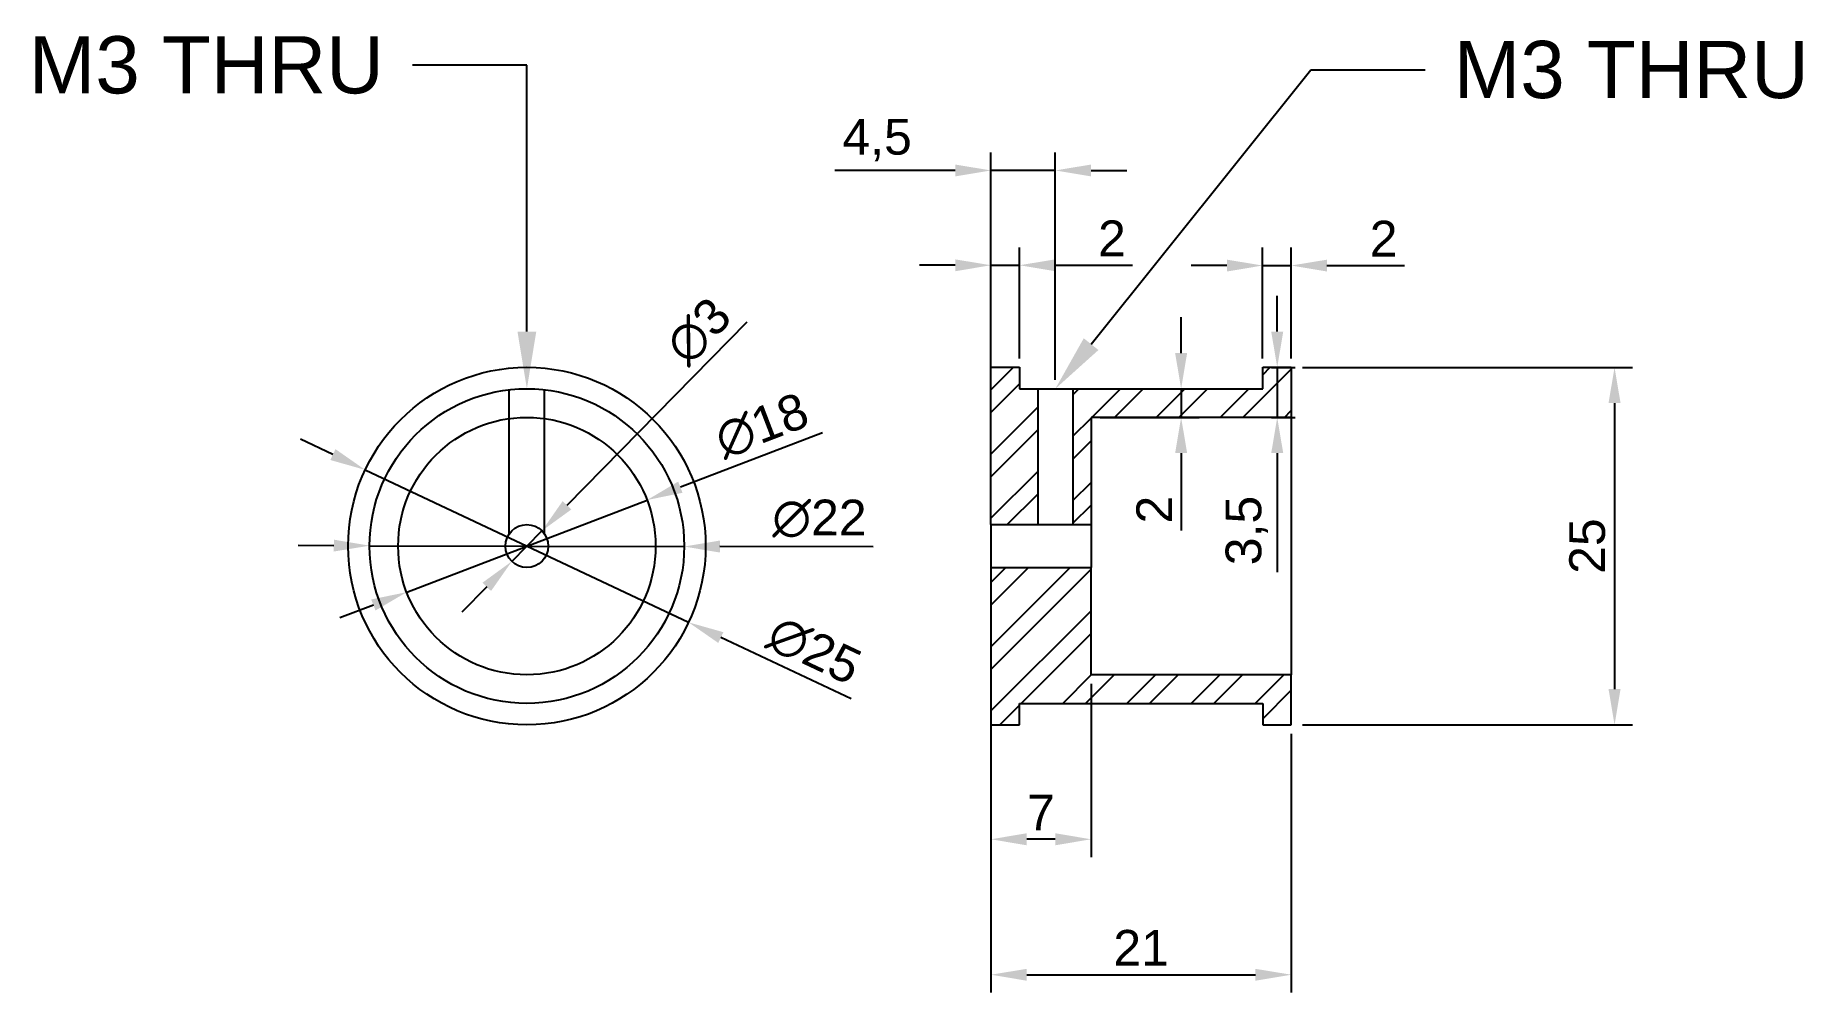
# Model space of a CAD drawing. Header units: millimetres. Extents: x 79 to 202, y -21 to 46.
import ezdxf
from ezdxf import colors
from ezdxf.entities.mleader import LeaderData, LeaderLine
from ezdxf.math import Vec2, Vec3

# ---------------------------------------------------------------- set-up
doc = ezdxf.new("R2010")
doc.units = ezdxf.units.MM
doc.styles.get("Standard").update_dxf_attribs({"font": 'arial.ttf'})
doc.dimstyles.new('ISO-25', dxfattribs={"dimtxt": 2.5, "dimasz": 2.5, "dimexe": 1.25, "dimexo": 0.625, "dimtad": 1, "dimtxsty": 'Standard', "dimcen": 2.5, "dimadec": 0, "dimazin": 0, "dimtfac": 1, "dimtmove": 0, "dimatfit": 3, "dimfxl": 1, "dimarcsym": 0})

# ---------------------------------------------------------------- blocks, each defined once
blk = doc.blocks.new('*D1')
at = {"color": 0, "lineweight": -2, "transparency": 16777216}
for p, q in [((158.91, 24.05), (158.91, 26.55)), ((153.24, 21.55), (160.16, 21.55)), ((158.91, 21.55), (158.91, 19.55)), ((153.24, 19.55), (160.16, 19.55)), ((158.91, 17.05), (158.91, 11.65))]:
    blk.add_line(p, q, dxfattribs=at)
at = {"color": 0, "transparency": 16777216}
for points in [[(158.49, 24.05), (159.33, 24.05), (158.91, 21.55)], [(158.49, 17.05), (159.33, 17.05), (158.91, 19.55)]]:
    blk.add_solid(points, dxfattribs=at)
at = {"layer": 'Defpoints', "color": 0, "transparency": 16777216}
for p in [(152.61, 21.55), (152.61, 19.55), (158.91, 19.55)]:
    blk.add_point(p, dxfattribs=at)
at = {"color": 0, "transparency": 16777216, "insert": (157.03, 13.1), "char_height": 2.5, "attachment_point": 5, "rotation": 90}
blk.add_mtext('2', dxfattribs=at)
blk = doc.blocks.new('*D2')
at = {"color": 0, "lineweight": -2, "transparency": 16777216}
for p, q in [((145.61, 23.68), (145.61, 31.44)), ((147.61, 23.68), (147.61, 31.44)), ((143.11, 30.19), (140.61, 30.19)), ((145.61, 30.19), (147.61, 30.19)), ((150.11, 30.19), (155.52, 30.19))]:
    blk.add_line(p, q, dxfattribs=at)
at = {"color": 0, "transparency": 16777216}
for points in [[(143.11, 30.6), (143.11, 29.77), (145.61, 30.19)], [(150.11, 30.6), (150.11, 29.77), (147.61, 30.19)]]:
    blk.add_solid(points, dxfattribs=at)
at = {"layer": 'Defpoints', "color": 0, "transparency": 16777216}
for p in [(147.61, 30.19), (145.61, 23.05), (147.61, 23.05)]:
    blk.add_point(p, dxfattribs=at)
at = {"color": 0, "transparency": 16777216, "insert": (154.07, 32.07), "char_height": 2.5, "attachment_point": 5}
blk.add_mtext('2', dxfattribs=at)
blk = doc.blocks.new('*D3')
at = {"color": 0, "lineweight": -2, "transparency": 16777216}
for p, q in [((164.61, 23.68), (164.61, 31.42)), ((166.61, 23.68), (166.61, 31.42)), ((162.11, 30.17), (159.61, 30.17)), ((164.61, 30.17), (166.61, 30.17)), ((169.11, 30.17), (174.52, 30.17))]:
    blk.add_line(p, q, dxfattribs=at)
at = {"color": 0, "transparency": 16777216}
for points in [[(162.11, 30.58), (162.11, 29.75), (164.61, 30.17)], [(169.11, 30.58), (169.11, 29.75), (166.61, 30.17)]]:
    blk.add_solid(points, dxfattribs=at)
at = {"layer": 'Defpoints', "color": 0, "transparency": 16777216}
for p in [(166.61, 30.17), (164.61, 23.05), (166.61, 23.05)]:
    blk.add_point(p, dxfattribs=at)
at = {"color": 0, "transparency": 16777216, "insert": (173.07, 32.05), "char_height": 2.5, "attachment_point": 5}
blk.add_mtext('2', dxfattribs=at)
blk = doc.blocks.new('*D4')
at = {"color": 0, "lineweight": -2, "transparency": 16777216}
for p, q in [((145.61, -2.57), (145.61, -20.67)), ((166.61, -2.57), (166.61, -20.67)), ((148.11, -19.42), (164.11, -19.42))]:
    blk.add_line(p, q, dxfattribs=at)
at = {"color": 0, "transparency": 16777216}
for points in [[(148.11, -19.01), (148.11, -19.84), (145.61, -19.42)], [(164.11, -19.01), (164.11, -19.84), (166.61, -19.42)]]:
    blk.add_solid(points, dxfattribs=at)
at = {"layer": 'Defpoints', "color": 0, "transparency": 16777216}
for p in [(145.61, -1.95), (166.61, -1.95), (166.61, -19.42)]:
    blk.add_point(p, dxfattribs=at)
at = {"color": 0, "transparency": 16777216, "insert": (156.11, -17.54), "char_height": 2.5, "attachment_point": 5}
blk.add_mtext('21', dxfattribs=at)
blk = doc.blocks.new('*D5')
at = {"color": 0, "lineweight": -2, "transparency": 16777216}
for p, q in [((167.39, 23.05), (190.47, 23.05)), ((189.22, 20.55), (189.22, 0.55)), ((167.39, -1.95), (190.47, -1.95))]:
    blk.add_line(p, q, dxfattribs=at)
at = {"color": 0, "transparency": 16777216}
for points in [[(188.8, 20.55), (189.64, 20.55), (189.22, 23.05)], [(188.8, 0.55), (189.64, 0.55), (189.22, -1.95)]]:
    blk.add_solid(points, dxfattribs=at)
at = {"layer": 'Defpoints', "color": 0, "transparency": 16777216}
for p in [(166.76, 23.05), (166.76, -1.95), (189.22, -1.95)]:
    blk.add_point(p, dxfattribs=at)
at = {"color": 0, "transparency": 16777216, "insert": (187.32, 10.55), "char_height": 2.5, "attachment_point": 5, "rotation": 90}
blk.add_mtext('25', dxfattribs=at)
blk = doc.blocks.new('*D6')
at = {"color": 0, "lineweight": -2, "transparency": 16777216}
for p, q in [((145.61, 0.93), (145.61, -11.2)), ((152.61, 0.93), (152.61, -11.2)), ((150.11, -9.95), (148.11, -9.95))]:
    blk.add_line(p, q, dxfattribs=at)
at = {"color": 0, "transparency": 16777216}
for points in [[(148.11, -9.53), (148.11, -10.37), (145.61, -9.95)], [(150.11, -9.53), (150.11, -10.37), (152.61, -9.95)]]:
    blk.add_solid(points, dxfattribs=at)
at = {"layer": 'Defpoints', "color": 0, "transparency": 16777216}
for p in [(145.61, 1.55), (152.61, 1.55), (145.61, -9.95)]:
    blk.add_point(p, dxfattribs=at)
at = {"color": 0, "transparency": 16777216, "insert": (149.11, -8.08), "char_height": 2.5, "attachment_point": 5}
blk.add_mtext('7', dxfattribs=at)
blk = doc.blocks.new('*D7')
at = {"color": 0, "lineweight": -2, "transparency": 16777216}
for p, q in [((133.82, 18.47), (123.89, 14.67)), ((104.75, 7.33), (121.56, 13.77)), ((102.42, 6.43), (100.08, 5.54))]:
    blk.add_line(p, q, dxfattribs=at)
at = {"color": 0, "transparency": 16777216}
for points in [[(123.74, 15.06), (124.04, 14.28), (121.56, 13.77)], [(102.27, 6.82), (102.57, 6.05), (104.75, 7.33)]]:
    blk.add_solid(points, dxfattribs=at)
at = {"layer": 'Defpoints', "color": 0, "transparency": 16777216}
for p in [(121.56, 13.77), (104.75, 7.33)]:
    blk.add_point(p, dxfattribs=at)
at = {"color": 0, "transparency": 16777216, "insert": (129.59, 18.96), "char_height": 2.5, "attachment_point": 5, "rotation": 20.9737}
blk.add_mtext('∅18', dxfattribs=at)
blk = doc.blocks.new('*D8')
at = {"color": 0, "lineweight": -2, "transparency": 16777216}
for p, q in [((99.66, 10.58), (97.16, 10.59)), ((102.16, 10.58), (124.16, 10.52)), ((137.38, 10.49), (126.66, 10.52))]:
    blk.add_line(p, q, dxfattribs=at)
at = {"color": 0, "transparency": 16777216}
for points in [[(99.66, 11), (99.65, 10.17), (102.16, 10.58)], [(126.66, 10.94), (126.65, 10.1), (124.16, 10.52)]]:
    blk.add_solid(points, dxfattribs=at)
at = {"layer": 'Defpoints', "color": 0, "transparency": 16777216}
for p in [(102.16, 10.58), (124.16, 10.52)]:
    blk.add_point(p, dxfattribs=at)
at = {"color": 0, "transparency": 16777216, "insert": (133.62, 12.47), "char_height": 2.5, "attachment_point": 5, "rotation": 359.8648}
blk.add_mtext('∅22', dxfattribs=at)
blk = doc.blocks.new('*D9')
at = {"color": 0, "lineweight": -2, "transparency": 16777216}
for p, q in [((99.59, 16.95), (97.33, 18.02)), ((101.85, 15.88), (124.46, 5.22)), ((135.83, -0.14), (126.72, 4.15))]:
    blk.add_line(p, q, dxfattribs=at)
at = {"color": 0, "transparency": 16777216}
for points in [[(99.77, 17.33), (99.41, 16.57), (101.85, 15.88)], [(126.9, 4.53), (126.54, 3.78), (124.46, 5.22)]]:
    blk.add_solid(points, dxfattribs=at)
at = {"layer": 'Defpoints', "color": 0, "transparency": 16777216}
for p in [(101.85, 15.88), (124.46, 5.22)]:
    blk.add_point(p, dxfattribs=at)
at = {"color": 0, "transparency": 16777216, "insert": (133.25, 3.25), "char_height": 2.5, "attachment_point": 5, "rotation": 334.7516}
blk.add_mtext('∅25', dxfattribs=at)
blk = doc.blocks.new('*D10')
at = {"color": 0, "lineweight": -2, "transparency": 16777216}
for p, q in [((165.63, 25.55), (165.63, 28.05)), ((165.24, 23.05), (166.88, 23.05)), ((165.63, 23.05), (165.63, 19.55)), ((165.24, 19.55), (166.88, 19.55)), ((165.63, 17.05), (165.63, 8.73))]:
    blk.add_line(p, q, dxfattribs=at)
at = {"color": 0, "transparency": 16777216}
for points in [[(165.21, 25.55), (166.05, 25.55), (165.63, 23.05)], [(165.21, 17.05), (166.05, 17.05), (165.63, 19.55)]]:
    blk.add_solid(points, dxfattribs=at)
at = {"layer": 'Defpoints', "color": 0, "transparency": 16777216}
for p in [(164.61, 23.05), (164.61, 19.55), (165.63, 19.55)]:
    blk.add_point(p, dxfattribs=at)
at = {"color": 0, "transparency": 16777216, "insert": (163.5, 11.64), "char_height": 2.5, "attachment_point": 5, "rotation": 90}
blk.add_mtext('3,5', dxfattribs=at)
blk = doc.blocks.new('*D11')
at = {"color": 0, "lineweight": -2, "transparency": 16777216}
for p, q in [((128.54, 26.2), (115.96, 13.4)), ((112.1, 9.48), (114.21, 11.62)), ((110.35, 7.7), (108.6, 5.92))]:
    blk.add_line(p, q, dxfattribs=at)
at = {"color": 0, "transparency": 16777216}
for points in [[(115.66, 13.7), (116.26, 13.11), (114.21, 11.62)], [(110.05, 7.99), (110.65, 7.41), (112.1, 9.48)]]:
    blk.add_solid(points, dxfattribs=at)
at = {"layer": 'Defpoints', "color": 0, "transparency": 16777216}
for p in [(114.21, 11.62), (112.1, 9.48)]:
    blk.add_point(p, dxfattribs=at)
at = {"color": 0, "transparency": 16777216, "insert": (125.17, 25.58), "char_height": 2.5, "attachment_point": 5, "rotation": 45.4792}
blk.add_mtext('∅3', dxfattribs=at)
blk = doc.blocks.new('*D12')
at = {"color": 0, "lineweight": -2, "transparency": 16777216}
for p, q in [((145.61, 22.18), (145.61, 38.07)), ((150.11, 22.18), (150.11, 38.07)), ((143.11, 36.82), (134.69, 36.82)), ((150.11, 36.82), (145.61, 36.82)), ((152.61, 36.82), (155.11, 36.82))]:
    blk.add_line(p, q, dxfattribs=at)
at = {"color": 0, "transparency": 16777216}
for points in [[(143.11, 37.23), (143.11, 36.4), (145.61, 36.82)], [(152.61, 37.23), (152.61, 36.4), (150.11, 36.82)]]:
    blk.add_solid(points, dxfattribs=at)
at = {"layer": 'Defpoints', "color": 0, "transparency": 16777216}
for p in [(145.61, 36.82), (145.61, 21.55), (150.11, 21.55)]:
    blk.add_point(p, dxfattribs=at)
at = {"color": 0, "transparency": 16777216, "insert": (137.65, 38.94), "char_height": 2.5, "attachment_point": 5}
blk.add_mtext('4,5', dxfattribs=at)

msp = doc.modelspace()

# ---------------------------------------------------------------- hatches: boundary and pattern name
h = msp.add_hatch()
h.set_pattern_fill('STEEL', color=256)
h.set_pattern_definition([(45, (0, 0), (-2.245064, 2.245064), []), (45, (0, 1.5875), (-2.245064, 2.245064), [])])
h.paths.add_polyline_path([(148.883, 21.551), (147.613, 21.551), (147.613, 23.051), (145.613, 23.051), (145.613, 12.051), (148.883, 12.051)])
h.paths.add_polyline_path([(152.613, 19.551), (166.613, 19.551), (166.613, 23.051), (164.613, 23.051), (164.613, 21.551), (151.343, 21.551), (151.343, 12.051), (152.613, 12.051)])
h.paths.add_polyline_path([(152.613, 9.051), (145.613, 9.051), (145.613, -1.949), (147.613, -1.949), (147.613, -0.449), (164.613, -0.449), (164.613, -1.949), (166.613, -1.949), (166.613, 1.551), (152.613, 1.551)])

# ---------------------------------------------------------------- linework, layer by layer
for p, q in [((145.613, 12.051), (145.613, 23.051)), ((145.613, 23.051), (147.613, 23.051)), ((147.613, 23.051), (147.613, 21.551)), ((164.613, 21.551), (164.613, 23.051)), ((164.613, 23.051), (166.613, 23.051)), ((166.613, 23.051), (166.613, 19.551)), ((111.926, 11.409), (111.926, 21.482)), ((114.386, 11.409), (114.386, 21.482)), ((147.613, 21.551), (164.613, 21.551)), ((147.613, 21.551), (150.113, 21.551)), ((148.883, 21.551), (148.883, 12.051)), ((151.343, 21.551), (151.343, 12.051)), ((166.613, 19.551), (152.613, 19.551)), ((152.613, 19.551), (152.613, 12.051)), ((166.613, 19.551), (166.613, 1.551)), ((145.613, 12.051), (152.613, 12.051)), ((145.613, 12.051), (145.613, 9.051)), ((152.613, 12.051), (152.613, 9.051)), ((145.613, 9.051), (145.613, -1.949)), ((145.613, 9.051), (152.613, 9.051)), ((152.613, 1.551), (152.613, 9.051)), ((166.613, 1.551), (152.613, 1.551)), ((166.613, -1.949), (166.613, 1.551)), ((147.613, -1.949), (147.613, -0.449)), ((147.613, -0.449), (164.613, -0.449)), ((164.613, -0.449), (164.613, -1.949)), ((145.613, -1.949), (147.613, -1.949)), ((164.613, -1.949), (166.613, -1.949))]:
    msp.add_line(p, q)
for radius in [12.5, 11, 9, 1.5]:
    msp.add_circle((113.156, 10.551), radius)

# ---------------------------------------------------------------- dimensions: what is measured, and where the dimension line sits
for base, p1, p2, picture, middle in [((145.613, 36.818), (150.113, 21.551), (145.613, 21.551), '*D12', (137.652, 38.94)), ((147.613, 30.187), (145.613, 23.051), (147.613, 23.051), '*D2', (154.066, 32.067)), ((166.613, 30.168), (164.613, 23.051), (166.613, 23.051), '*D3', (173.066, 32.048)), ((145.613, -9.951), (152.613, 1.551), (145.613, 1.551), '*D6', (149.113, -8.076)), ((166.613, -19.425), (145.613, -1.949), (166.613, -1.949), '*D4', (156.113, -17.545))]:
    dim = msp.add_linear_dim(base=base, p1=p1, p2=p2, dimstyle='ISO-25')
    dim.commit()
    dim.dimension.update_dxf_attribs({"geometry": picture, "text_midpoint": middle})
for p1, p2, picture, middle in [((112.104, 9.481), (114.207, 11.62), '*D11', (126.574, 24.196)), ((104.752, 7.329), (121.559, 13.772), '*D7', (130.294, 17.121)), ((102.156, 10.577), (124.155, 10.525), '*D8', (133.615, 10.503))]:
    dim = msp.add_diameter_dim_2p(p1=p1, p2=p2, dimstyle='ISO-25')
    dim.commit()
    dim.dimension.update_dxf_attribs({"geometry": picture, "text_midpoint": middle, "dimtype": 163})
for base, p1, p2, picture, middle in [((165.629, 19.551), (164.613, 23.051), (164.613, 19.551), '*D10', (163.502, 11.642)), ((158.908, 19.551), (152.613, 21.551), (152.613, 19.551), '*D1', (157.028, 13.098)), ((189.219, -1.949), (166.765, 23.051), (166.765, -1.949), '*D5', (187.318, 10.551))]:
    dim = msp.add_linear_dim(base=base, p1=p1, p2=p2, angle=90, dimstyle='ISO-25')
    dim.commit()
    dim.dimension.update_dxf_attribs({"geometry": picture, "text_midpoint": middle})
dim = msp.add_diameter_dim_2p(p1=(101.85, 15.883), p2=(124.461, 5.219), dimstyle='ISO-25')
dim.commit()
dim.dimension.update_dxf_attribs({"geometry": '*D9', "text_midpoint": (132.407, 1.472)})

# ---------------------------------------------------------------- leaders
ml = msp.add_multileader_mtext('Standard')
ml.set_content('M3 THRU', color=256)
ml.set_leader_properties()
ml.build(insert=Vec2(0, 0))
ctx = ml.context
ctx.base_point, ctx.plane_origin = Vec3(77.186, 44.17), Vec3(113.156, 21.551)
ctx.text_align_type = 2
notes = []
notes.append((ctx, [(0, (1, 1, 0), (113.156, 44.17), (-1, 0), 8, [(0, [(113.156, 21.551)], 0, [])])]))
ctx.mtext.insert, ctx.mtext.alignment, ctx.mtext.flow_direction = Vec3(103.156, 46.205), 3, 5
ml = msp.add_multileader_mtext('Standard')
ml.set_content('M3 THRU', color=256)
ml.set_leader_properties()
ml.build(insert=Vec2(0, 0))
ctx = ml.context
ctx.base_point, ctx.plane_origin = Vec3(175.974, 43.842), Vec3(150.113, 21.551)
notes.append((ctx, [(0, (1, 1, 0), (167.974, 43.842), (1, 0), 8, [(0, [(150.113, 21.551)], 0, [])])]))
ctx.mtext.insert, ctx.mtext.flow_direction = Vec3(177.974, 45.877), 5
for ctx, leaders in notes:
    for number, flags, end, landing, length, lines in leaders:
        leader = LeaderData()
        leader.index, (leader.has_last_leader_line, leader.has_dogleg_vector, leader.attachment_direction) = number, flags
        leader.last_leader_point, leader.dogleg_vector, leader.dogleg_length = Vec3(end), Vec3(landing), length
        for number, points, colour, breaks in lines:
            line = LeaderLine()
            line.index, line.vertices, line.color, line.breaks = number, Vec3.list(points), colors.encode_raw_color(colour), breaks
            leader.lines.append(line)
        ctx.leaders.append(leader)

doc.saveas('drawing.dxf')
